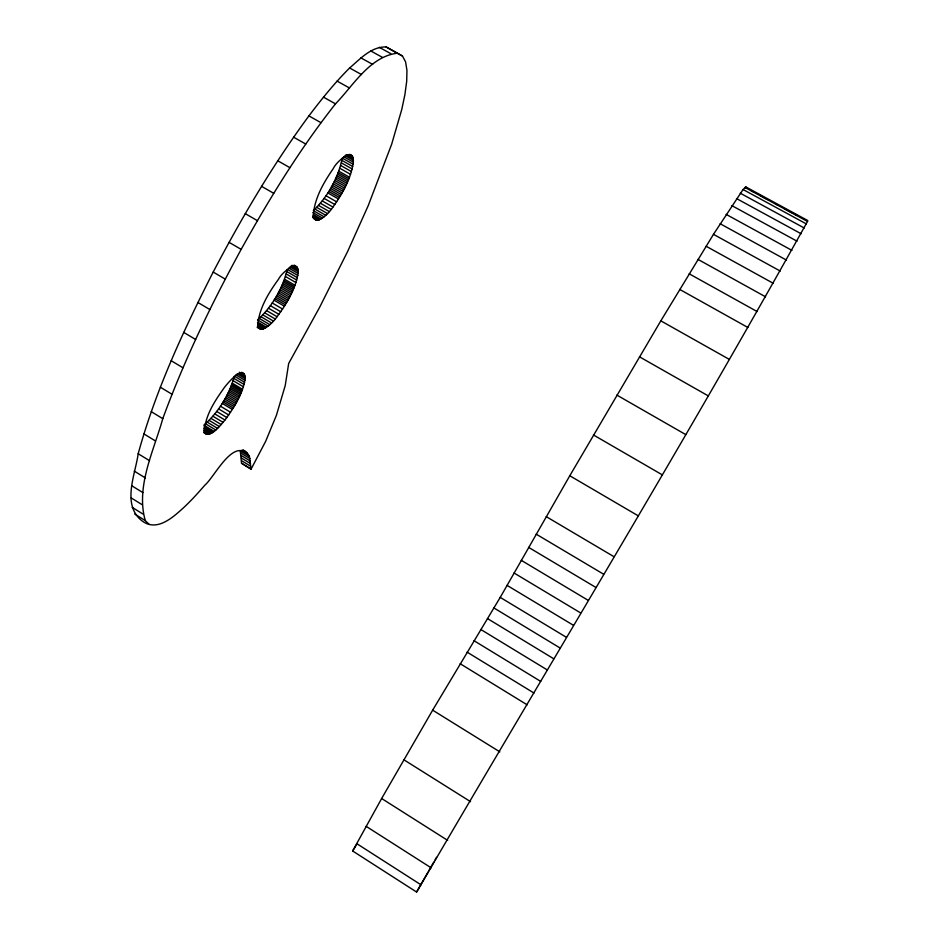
<?xml version="1.0" encoding="UTF-8"?>
<svg xmlns="http://www.w3.org/2000/svg" width="939" height="939" viewBox="0 0 939 939"><rect width="100%" height="100%" fill="white"/><g stroke="black" fill="none" stroke-linecap="round" stroke-linejoin="round"><path stroke-width="1.41" d="M245.149 378.546C244.058 363.1 227.261 383.687 224.163 387.795C215.231 400.425 205.794 414.322 204.467 430.132C208.341 441.471 221.193 424.545 224.949 420.026C234.011 407.655 242.861 393.993 245.149 378.546L237.156 373.781M251.042 469.207L241.523 463.232L240.278 450.884L249.41 456.401L251.042 469.207L265.655 441.342L276.406 415.32L285.245 385.483L288.672 363.463L319.6 307.37L347.712 251.312L368.17 205.782L391.657 144.254L401.775 109.44L404.932 94.44L406.693 81.341L406.951 70.39L405.578 61.857L402.455 56.023L386.129 46.95C371.151 46.527 360.142 59.04 349.625 67.972C334.754 82.796 321.561 99.17 308.908 115.896C272.639 165.123 241.534 217.942 213.188 272.064C183.492 330.469 155.569 390.354 138.186 453.737C135.509 473.409 122.997 501.133 138.749 517.941C151.918 531.627 166.273 522.753 177.729 512.905C187.577 504.548 196.357 495.029 204.761 485.24C214.808 476.953 234.104 435.485 249.41 456.401M353.357 162.154C353.944 145.862 336.221 161.919 333.275 168.574C323.838 182.295 314.788 197.624 313.38 214.55C315.152 228.118 329.824 212.39 332.958 207.026C342.5 193.657 351.022 178.645 353.357 162.154L343.733 156.719M298.097 273.449C299.212 257.615 281.571 272.744 278.578 279.141C269 292.311 259.798 307.053 257.885 323.544C259.082 336.901 273.895 321.866 277.017 316.713C286.653 303.884 295.327 289.47 298.097 273.449L288.731 268.014M149.148 524.396L145.252 520.57C135.662 486.379 153.691 451.178 162.776 418.665C184.185 360.189 211.404 304.013 241.17 249.375C269.293 198.845 299.6 149.301 335.493 103.853C353.275 85.555 369.907 56.422 397.479 53.183M324.049 216.78L313.309 210.641C327.899 196.697 338.181 177.87 342.312 158.128L353.123 164.231M268.073 326.044L257.591 319.882C272.169 306.607 282.686 288.508 287.287 269.364L297.804 275.467M214.092 431.353L203.845 425.167C218.458 412.397 229.186 394.861 234.374 376.187L244.61 382.29M807.505 221.44L807.74 220.536L745.871 186.943L743.066 189.525L713.476 234.339L660.821 320.845L569.785 475.756L500.229 597.392L432.656 710.166L381.645 798.514L352.653 850.992L416.599 892.05C546.944 668.568 681.62 447.469 807.505 221.44L744.92 187.448M416.599 892.05L428.078 872.073M428.794 870.829L433.712 862.237M435.121 859.784L436.529 857.33M357.137 843.692L352.653 850.992M745.871 186.943L745.989 187.8M751.083 190.57L753.641 191.955M760.015 195.418L767.656 199.573M775.309 203.728L777.856 205.113M784.229 208.575L791.87 212.719M794.429 214.104L796.976 215.489M743.066 189.525L806.355 223.916M740.284 193.211L804.242 228.013M736.54 198.563L801.143 233.764M731.833 205.606L797.058 241.206M726.129 214.362L791.941 250.384M720.143 223.728L786.471 260.115M402.455 56.023L386.129 46.95M379.274 47.314L390.765 53.64M713.476 234.339L780.262 271.078M370.835 50.988L382.455 57.385M706.081 246.229L773.29 283.32M360.916 57.901L372.666 64.38M697.982 259.387L765.567 296.818M349.625 67.972L361.48 74.545M689.179 273.801L757.104 311.548M337.089 81.106L349.038 87.75M679.707 289.423L747.914 327.5M323.462 97.14L335.493 103.853M308.908 115.896L320.997 122.692M660.821 320.845L729.427 359.449M349.754 154.348L352.184 155.721M350.094 154.771L352.524 156.132M348.158 154.536L353.005 157.259M346.045 154.559L353.299 158.656M344.977 155.534L353.416 160.287M341.925 160.416L352.724 166.508M341.373 162.87L352.148 168.961M293.602 137.188L305.738 144.043M340.669 165.487L351.409 171.567M339.789 168.257L350.517 174.325M338.756 171.156L349.472 177.225M338.157 172.659L348.874 178.727M337.571 174.161L348.263 180.229M336.901 175.722L347.594 181.779M336.221 177.271L346.914 183.34M335.481 178.88L346.162 184.936M334.73 180.476L345.411 186.532M333.92 182.096L344.59 188.164M639.424 356.785L708.264 395.882M333.099 183.727L343.768 189.784M332.242 185.312L342.911 191.368M331.397 186.896L342.054 192.965M330.516 188.434L341.174 194.502M329.636 189.971L340.294 196.04M277.756 160.769L289.905 167.682M328.732 191.45L339.39 197.519M327.828 192.929L338.486 198.998M325.997 195.746L336.655 201.826M324.143 198.422L334.812 204.502M322.288 200.946L332.958 207.026M320.434 203.282L331.115 209.385M318.591 205.441L329.284 211.557M316.783 207.402L327.488 213.517M315.023 209.139L325.739 215.266M312.863 212.578L322.417 218.048M313.696 214.937L320.88 219.057M312.957 215.301L320.152 219.421M261.57 186.345L273.73 193.317M313.426 216.346L319.424 219.785M312.746 216.545L318.755 219.996M313.274 217.449L318.086 220.207M312.664 217.496L317.476 220.254M314.459 218.928L316.866 220.313M313.931 218.822L316.349 220.207M616.829 395.073L685.693 434.569M245.267 213.646L257.403 220.653M593.471 434.98L662.148 474.77M294.118 265.103L296.888 266.746M293.942 265.537L297.487 267.592M292.017 265.279L297.909 268.695M291.102 265.96L298.156 270.056M289.998 266.876L298.215 271.641M286.853 271.571L297.346 277.674M286.242 273.953L296.724 280.045M229.057 242.332L241.17 249.375M285.468 276.5L295.926 282.592M284.529 279.2L294.975 285.28M283.977 280.608L294.412 286.688M283.425 282.017L293.86 288.097M282.792 283.496L293.226 289.564M282.17 284.963L292.581 291.043M281.454 286.489L291.865 292.569M280.738 288.015L291.149 294.095M279.963 289.576L290.362 295.656M279.176 291.149L289.576 297.217M278.343 292.686L288.743 298.755M277.51 294.224L287.909 300.304M276.653 295.726L287.052 301.806M275.796 297.229L286.184 303.309M274.904 298.684L285.292 304.764M274.012 300.151L284.411 306.231M569.785 475.756L638.086 515.734M272.193 302.957L282.592 309.037M213.188 272.064L225.243 279.118M270.35 305.644L280.749 311.736M268.484 308.203L278.883 314.295M266.606 310.609L277.017 316.713M264.739 312.851L275.162 318.967M262.897 314.917L273.331 321.044M261.077 316.783L271.524 322.934M259.305 318.45L269.775 324.601M258.284 322.441L266.453 327.253M257.509 322.91L265.678 327.723M257.896 324.061L264.915 328.192M258.342 325.082L264.188 328.533M257.615 325.41L263.472 328.861M258.119 326.279L262.814 329.049M257.45 326.467L262.145 329.237M258.037 327.183L261.57 329.26M257.45 327.206L260.983 329.296M257.251 327.371L260.502 329.166M197.883 302.464L209.855 309.541M546.228 516.626L613.942 556.674M536.181 534.15L603.601 574.198M183.715 332.394L195.605 339.46M241.781 372.349L244.093 373.722M241.182 372.501L244.621 374.555M239.245 372.243L244.973 375.659M239.433 373.581L245.149 376.985M528.622 547.367L595.784 587.391M235.842 374.884L244.962 380.318M233.858 378.358L244.081 384.45M233.177 380.694L243.377 386.786M232.332 383.194L242.52 389.286M231.816 384.521L242.004 390.612M231.311 385.847L241.487 391.927M521.239 560.313L588.131 600.314M230.712 387.244L240.889 393.324M230.125 388.629L240.29 394.709M229.445 390.096L239.598 396.176M228.764 391.551L238.917 397.631M228.013 393.054L238.166 399.134M171.203 360.729L182.976 367.783M227.25 394.556L237.403 400.636M226.452 396.058L236.593 402.138M225.642 397.549L235.783 403.629M224.797 399.016L234.938 405.108M514.044 572.99L580.642 612.932M223.952 400.495L234.093 406.575M223.083 401.927L233.224 408.019M222.203 403.371L232.344 409.451M220.395 406.164L230.536 412.256M218.552 408.852L228.705 414.956M507.037 585.349L573.33 625.233M216.686 411.446L226.839 417.55M214.796 413.911L224.949 420.026M212.907 416.235L223.071 422.362M160.369 387.232L172.025 394.251M211.017 418.395L221.205 424.534M209.162 420.39L219.35 426.541M500.229 597.392L566.217 637.205M207.331 422.198L217.543 428.36M205.559 423.794L215.782 429.968M204.162 426.423L213.282 431.928M243.389 450.157L245.701 451.553M242.696 449.992L247.309 452.786M204.479 427.679L212.46 432.503M241.64 450.262L248.518 454.429M203.716 428.114L211.698 432.949M204.08 429.252L210.935 433.395M204.502 430.238L210.219 433.701M203.786 430.543L209.514 434.006M240.912 453.138L250.009 458.631M204.291 431.388L208.881 434.158M204.796 432.233L208.247 434.311M204.256 432.233L207.707 434.311M203.704 432.233L207.155 434.323M204.409 432.785L206.709 434.17M493.891 607.944L559.996 647.945M203.951 432.633L206.251 434.029M241.323 455.579L250.361 461.049M241.523 458.126L250.537 463.584M241.581 460.72L250.549 466.155M241.523 463.232L250.467 468.655M151.249 411.669L162.776 418.665M487.435 618.543L553.764 658.791M480.791 629.482L547.331 669.965M143.867 433.888L155.252 440.837M474.007 640.703L540.723 681.409M467.117 652.147L533.998 693.052M138.186 453.737L149.442 460.615M460.169 663.72L527.178 704.837M134.218 471.085L145.322 477.916M131.918 485.85L142.881 492.611M131.26 497.963L142.082 504.654M132.199 507.377L142.881 513.985M134.711 514.044L145.252 520.57M432.656 710.166L499.806 751.846M403.793 759.733L470.556 801.671M381.645 798.514L447.645 840.37M366.093 826.308L431.212 867.871M356.644 843.562L421.001 884.82"/></g></svg>
